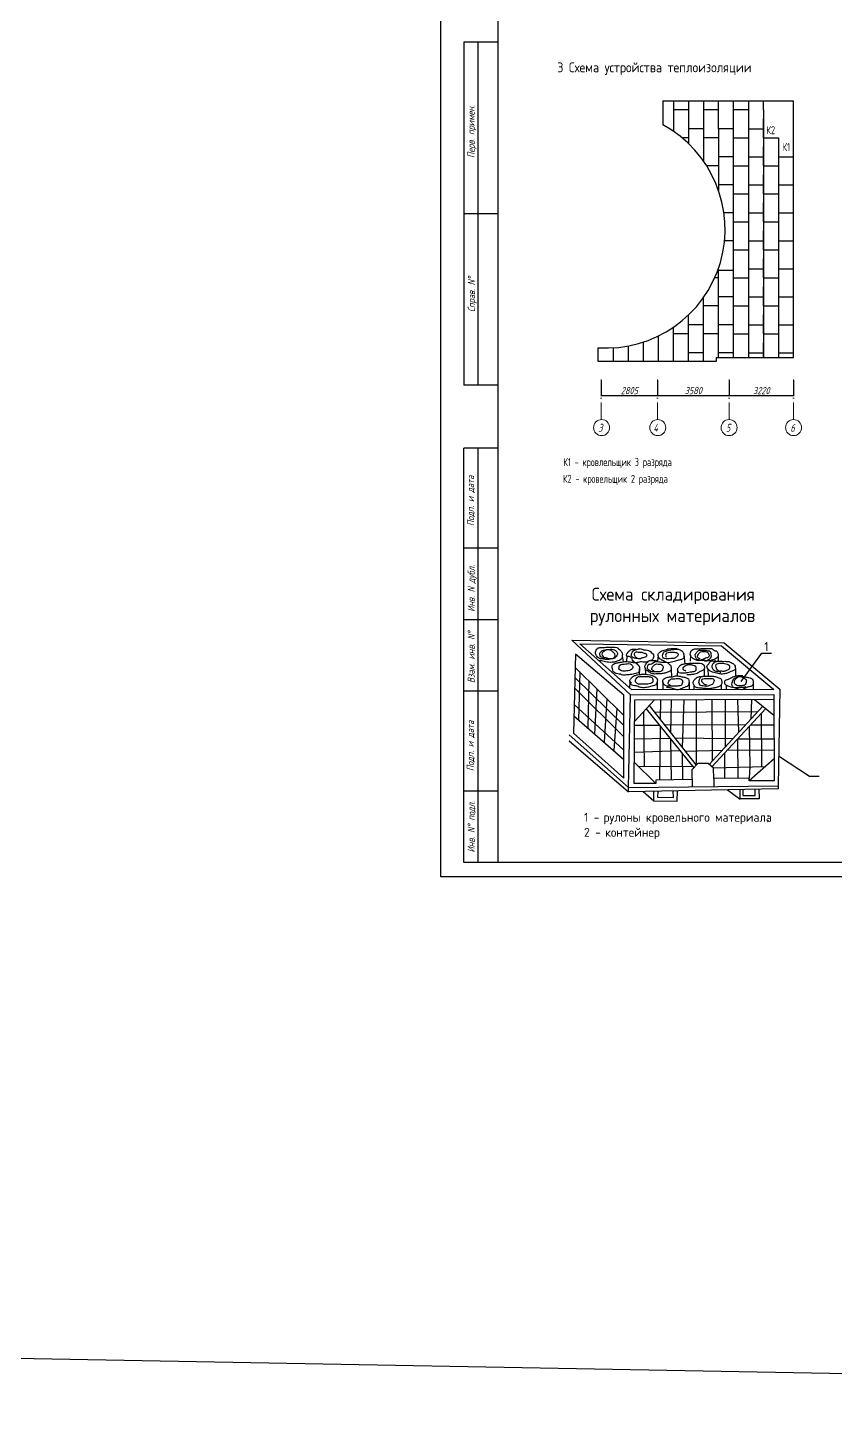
# Model space of a CAD drawing. Header units: millimetres. Extents: x 5763 to 12018931, y 39842 to 3600577.
# Drawn here: x 1016136 to 1072598, y 699059 to 796409 of the extents above; entities that cross this region are included whole.
import ezdxf

# ---------------------------------------------------------------- set-up
doc = ezdxf.new("R2010")
doc.units = ezdxf.units.MM
doc.linetypes.add('ACAD_ISO10W100', pattern=[18, 12, -3, 0, -3])
doc.linetypes.add('HIDDEN', pattern=[9.525, 6.35, -3.175])
for name, color, linetype, lineweight in [('0.4', 7, 'Continuous', 40), ('Выноски', 133, 'Continuous', 25), ('Основная', 7, 'Continuous', 30), ('текст', 7, 'Continuous', 30)]:
    doc.layers.add(name, color=color, linetype=linetype, lineweight=lineweight)
for name, color, linetype in [('KONTUR', 7, 'Continuous'), ('Архитектура', 7, 'Continuous'), ('Размеры', 7, 'Continuous')]:
    doc.layers.add(name, color=color, linetype=linetype)
doc.styles.add('MStandart', font='romans.shx', dxfattribs={"width": 0.85, "height": 3})
doc.styles.get("Standard").update_dxf_attribs({"font": 'romans.shx', "width": 0.7, "oblique": 15, "height": 500})
doc.styles.add('style1', font='romans.shx', dxfattribs={"width": 0.7})
doc.styles.add('VSSP_ROMANS07', font='romans.shx', dxfattribs={"width": 0.7, "oblique": 15, "height": 250})
doc.styles.add('стиль1', font='romans.shx', dxfattribs={"width": 0.75, "oblique": 15, "height": 3.5})
doc.dimstyles.new('Копия ISO-25', dxfattribs={"dimtxt": 250, "dimasz": 100, "dimexe": 50, "dimexo": 50, "dimgap": 100, "dimtad": 1, "dimdec": 0, "dimtxsty": 'Standard', "dimblk": 'ARCHTICK', "dimcen": 50, "dimadec": 0, "dimazin": 0, "dimtfac": 1, "dimtdec": 0, "dimtmove": 0, "dimatfit": 3, "dimldrblk": 'ARCHTICK', "dimfxl": 1, "dimarcsym": 0})

# ---------------------------------------------------------------- blocks, each defined once
blk = doc.blocks.new('_ArchTick')
at = {"color": 0, "linetype": 'ByBlock', "const_width": 0.15}
blk.add_lwpolyline([(-0.5, -0.5), (0.5, 0.5)], dxfattribs=at)
blk = doc.blocks.new('*D401')
at = {"layer": 'Defpoints', "color": 0, "transparency": 16777216}
for p in [(1090706, 767124), (1095604, 767124), (1095604, 767124)]:
    blk.add_point(p, dxfattribs=at)
at = {"layer": 'Архитектура', "color": 0, "lineweight": -2, "transparency": 16777216}
blk.add_line((1090706, 767124), (1095604, 767124), dxfattribs=at)
at = {"layer": 'Архитектура', "color": 0, "lineweight": -2, "transparency": 16777216, "xscale": 100, "yscale": 100, "zscale": 100, "rotation": 180}
blk.add_blockref('_ArchTick', (1090706, 767124), dxfattribs=at)
at = {"layer": 'Архитектура', "color": 0, "lineweight": -2, "transparency": 16777216, "xscale": 100, "yscale": 100, "zscale": 100}
blk.add_blockref('_ArchTick', (1095604, 767124), dxfattribs=at)
at = {"layer": 'Архитектура', "color": 0, "lineweight": 20, "transparency": 16777216, "insert": (1093155, 767474), "char_height": 500, "width": 61153.46, "attachment_point": 5}
blk.add_mtext('2915', dxfattribs=at)
blk = doc.blocks.new('*D406')
at = {"layer": 'Defpoints', "color": 0, "transparency": 16777216}
for p in [(1056242, 771796), (1060168, 771796), (1060168, 770676)]:
    blk.add_point(p, dxfattribs=at)
at = {"layer": 'Архитектура', "color": 0, "lineweight": -2, "transparency": 16777216}
for p, q in [((1056242, 771746), (1056242, 770626)), ((1060168, 771746), (1060168, 770626)), ((1056242, 770676), (1060168, 770676))]:
    blk.add_line(p, q, dxfattribs=at)
at = {"layer": 'Архитектура', "color": 0, "lineweight": -2, "transparency": 16777216, "xscale": 100, "yscale": 100, "zscale": 100, "rotation": 180}
blk.add_blockref('_ArchTick', (1056242, 770676), dxfattribs=at)
at = {"layer": 'Архитектура', "color": 0, "lineweight": -2, "transparency": 16777216, "xscale": 100, "yscale": 100, "zscale": 100}
blk.add_blockref('_ArchTick', (1060168, 770676), dxfattribs=at)
at = {"layer": 'Архитектура', "color": 0, "lineweight": 20, "transparency": 16777216, "insert": (1058205, 771026), "char_height": 500, "attachment_point": 5}
blk.add_mtext('2805', dxfattribs=at)
blk = doc.blocks.new('*D405')
at = {"layer": 'Defpoints', "color": 0, "transparency": 16777216}
for p in [(1065178, 771796), (1069688, 771796), (1069688, 770676)]:
    blk.add_point(p, dxfattribs=at)
at = {"layer": 'Архитектура', "color": 0, "lineweight": -2, "transparency": 16777216}
for p, q in [((1065178, 771746), (1065178, 770626)), ((1069688, 771746), (1069688, 770626)), ((1065178, 770676), (1069688, 770676))]:
    blk.add_line(p, q, dxfattribs=at)
at = {"layer": 'Архитектура', "color": 0, "lineweight": -2, "transparency": 16777216, "xscale": 100, "yscale": 100, "zscale": 100, "rotation": 180}
blk.add_blockref('_ArchTick', (1065178, 770676), dxfattribs=at)
at = {"layer": 'Архитектура', "color": 0, "lineweight": -2, "transparency": 16777216, "xscale": 100, "yscale": 100, "zscale": 100}
blk.add_blockref('_ArchTick', (1069688, 770676), dxfattribs=at)
at = {"layer": 'Архитектура', "color": 0, "lineweight": 20, "transparency": 16777216, "insert": (1067433, 771026), "char_height": 500, "width": 87154.5, "attachment_point": 5}
blk.add_mtext('3220', dxfattribs=at)
blk = doc.blocks.new('*D407')
at = {"layer": 'Defpoints', "color": 0, "transparency": 16777216}
for p in [(1060168, 771796), (1065178, 771796), (1065178, 770676)]:
    blk.add_point(p, dxfattribs=at)
at = {"layer": 'Архитектура', "color": 0, "lineweight": -2, "transparency": 16777216}
for p, q in [((1060168, 771746), (1060168, 770626)), ((1065178, 771746), (1065178, 770626)), ((1060168, 770676), (1065178, 770676))]:
    blk.add_line(p, q, dxfattribs=at)
at = {"layer": 'Архитектура', "color": 0, "lineweight": -2, "transparency": 16777216, "xscale": 100, "yscale": 100, "zscale": 100, "rotation": 180}
blk.add_blockref('_ArchTick', (1060168, 770676), dxfattribs=at)
at = {"layer": 'Архитектура', "color": 0, "lineweight": -2, "transparency": 16777216, "xscale": 100, "yscale": 100, "zscale": 100}
blk.add_blockref('_ArchTick', (1065178, 770676), dxfattribs=at)
at = {"layer": 'Архитектура', "color": 0, "lineweight": 20, "transparency": 16777216, "insert": (1062673, 771026), "char_height": 500, "attachment_point": 5}
blk.add_mtext('3580', dxfattribs=at)

msp = doc.modelspace()

# ---------------------------------------------------------------- linework, layer by layer
at = {"ltscale": 100}
for p, q in [((1060544.25867, 791298.10187), (1069687.6576, 791298.10187)), ((1064268.25653, 773070.10189), (1056028.04206, 773070.10189)), ((1064268.25653, 773322.10187), (1064268.25653, 773070.10189)), ((1069687.6576, 773322.10187), (1064268.25653, 773322.10187)), ((1064268.25653, 773322.10187), (1064268.25653, 773070.10189))]:
    msp.add_line(p, q, dxfattribs=at)
for p, q in [((1060544.25867, 791298.10187), (1060544.25867, 789613.14908)), ((1061287.6576, 791298.10187), (1061287.6576, 789159.47997)), ((1062337.6576, 790668.10187), (1061287.6576, 790668.10187)), ((1062337.6576, 791298.10187), (1062337.6576, 788306.72947)), ((1063387.6576, 791298.10187), (1063387.6576, 787085.0474)), ((1064437.6576, 790668.10187), (1063387.6576, 790668.10187)), ((1064437.6576, 789338.10187), (1064437.6576, 791298.10187)), ((1065487.6576, 773322.10187), (1065487.6576, 791298.10187)), ((1066537.6576, 790668.10187), (1065487.6576, 790668.10187)), ((1066537.6576, 791298.10187), (1066537.6576, 773322.10187)), ((1067587.6576, 790668.10187), (1067587.6576, 791298.10187)), ((1067587.6576, 790668.10187), (1067587.6576, 788708.10187)), ((1069687.6576, 773322.10187), (1069687.6576, 791298.10187)), ((1067587.6576, 788708.10187), (1067587.6576, 790038.10187)), ((1062337.6576, 788708.10187), (1061886.51372, 788708.10187)), ((1063387.6576, 789338.10187), (1062337.6576, 789338.10187)), ((1064437.6576, 788708.10187), (1063387.6576, 788708.10187)), ((1065487.6576, 789338.10187), (1064437.6576, 789338.10187)), ((1064437.6576, 789338.10187), (1064437.6576, 785036.94381)), ((1065487.6576, 788708.10187), (1066537.6576, 788708.10187)), ((1066537.6576, 789338.10187), (1067587.6576, 789338.10187)), ((1067587.6576, 788708.10187), (1068637.6576, 788708.10187)), ((1067587.6576, 788708.10187), (1067587.6576, 786748.10187)), ((1068637.6576, 788708.10187), (1068637.6576, 787378.10187)), ((1067587.6576, 786748.10187), (1067587.6576, 788078.10187)), ((1064437.6576, 786748.10187), (1063612.47989, 786748.10187)), ((1065487.6576, 787378.10187), (1064437.6576, 787378.10187)), ((1065487.6576, 786748.10187), (1066537.6576, 786748.10187)), ((1066537.6576, 787378.10187), (1067587.6576, 787378.10187)), ((1067587.6576, 786748.10187), (1068637.6576, 786748.10187)), ((1067587.6576, 786748.10187), (1067587.6576, 784788.10187)), ((1068637.6576, 787378.10187), (1069687.6576, 787378.10187)), ((1068637.6576, 787378.10187), (1068637.6576, 785418.10187)), ((1067587.6576, 784788.10187), (1067587.6576, 786118.10187)), ((1065487.6576, 785418.10187), (1064437.6576, 785418.10187)), ((1065487.6576, 784788.10187), (1066537.6576, 784788.10187)), ((1066537.6576, 785418.10187), (1067587.6576, 785418.10187)), ((1067587.6576, 784788.10187), (1068637.6576, 784788.10187)), ((1067587.6576, 784788.10187), (1067587.6576, 782828.10187)), ((1068637.6576, 785418.10187), (1069687.6576, 785418.10187)), ((1068637.6576, 785418.10187), (1068637.6576, 783458.10187)), ((1067587.6576, 782828.10187), (1067587.6576, 784158.10187)), ((1065487.6576, 783458.10187), (1064818.5029, 783458.10187)), ((1065487.6576, 782828.10187), (1066537.6576, 782828.10187)), ((1066537.6576, 783458.10187), (1067587.6576, 783458.10187)), ((1067587.6576, 782828.10187), (1068637.6576, 782828.10187)), ((1067587.6576, 782828.10187), (1067587.6576, 780868.10187)), ((1068637.6576, 783458.10187), (1069687.6576, 783458.10187)), ((1068637.6576, 783458.10187), (1068637.6576, 781498.10187)), ((1067587.6576, 780868.10187), (1067587.6576, 782198.10187)), ((1065487.6576, 781498.10187), (1064858.4533, 781498.10187)), ((1065487.6576, 780868.10187), (1066537.6576, 780868.10187)), ((1066537.6576, 781498.10187), (1067587.6576, 781498.10187)), ((1067587.6576, 780868.10187), (1068637.6576, 780868.10187)), ((1067587.6576, 780868.10187), (1067587.6576, 778908.10187)), ((1068637.6576, 781498.10187), (1069687.6576, 781498.10187)), ((1068637.6576, 781498.10187), (1068637.6576, 779538.10187)), ((1067587.6576, 778908.10187), (1067587.6576, 780238.10187)), ((1064437.6576, 778908.10187), (1064169.07837, 778908.10187)), ((1064437.6576, 773322.10187), (1064437.6576, 779583.62703)), ((1065487.6576, 779436.39603), (1064437.6576, 779436.39603)), ((1065487.6576, 778908.10187), (1066537.6576, 778908.10187)), ((1066537.6576, 779538.10187), (1067587.6576, 779538.10187)), ((1067587.6576, 778908.10187), (1068637.6576, 778908.10187)), ((1067587.6576, 778908.10187), (1067587.6576, 776948.10187)), ((1068637.6576, 779538.10187), (1069687.6576, 779538.10187)), ((1068637.6576, 779538.10187), (1068637.6576, 777578.10187)), ((1067587.6576, 776948.10187), (1067587.6576, 778278.10187)), ((1063387.6576, 773070.10189), (1063387.6576, 777535.15638)), ((1064437.6576, 776948.10187), (1063387.6576, 776948.10187)), ((1065487.6576, 777578.10187), (1064437.6576, 777578.10187)), ((1065487.6576, 776948.10187), (1066537.6576, 776948.10187)), ((1066537.6576, 777578.10187), (1067587.6576, 777578.10187)), ((1067587.6576, 776948.10187), (1068637.6576, 776948.10187)), ((1067587.6576, 776948.10187), (1067587.6576, 774988.10187)), ((1068637.6576, 777578.10187), (1069687.6576, 777578.10187)), ((1068637.6576, 777578.10187), (1068637.6576, 775618.10187)), ((1062337.6576, 773070.10189), (1062337.6576, 776313.47431)), ((1067587.6576, 774988.10187), (1067587.6576, 776318.10187)), ((1061287.6576, 773070.10189), (1061287.6576, 775460.72381)), ((1062337.6576, 774988.10187), (1061287.6576, 774988.10187)), ((1063387.6576, 775618.10187), (1062337.6576, 775618.10187)), ((1064437.6576, 774988.10187), (1063387.6576, 774988.10187)), ((1065487.6576, 775618.10187), (1064437.6576, 775618.10187)), ((1065487.6576, 774988.10187), (1066537.6576, 774988.10187)), ((1066537.6576, 775618.10187), (1067587.6576, 775618.10187)), ((1067587.6576, 774988.10187), (1068637.6576, 774988.10187)), ((1067587.6576, 774988.10187), (1067587.6576, 773322.10187)), ((1068637.6576, 775618.10187), (1069687.6576, 775618.10187)), ((1068637.6576, 775618.10187), (1068637.6576, 773658.10187)), ((1056028.04206, 773070.10189), (1056028.04206, 774027.69088)), ((1057087.6576, 773070.10189), (1057087.6576, 774022.65771)), ((1058137.6576, 773070.10189), (1058137.6576, 774152.44945)), ((1059187.6576, 773070.10189), (1059186.38783, 774422.61603)), ((1060237.6576, 773070.10189), (1060237.6576, 774849.30985)), ((1067587.6576, 773322.10187), (1067587.6576, 774358.10187)), ((1058137.6576, 773070.10189), (1057087.6576, 773070.10189)), ((1063387.6576, 773658.10187), (1062337.6576, 773658.10187)), ((1065487.6576, 773658.10187), (1064437.6576, 773658.10187)), ((1066537.6576, 773658.10187), (1067587.6576, 773658.10187)), ((1068637.6576, 773658.10187), (1069687.6576, 773658.10187)), ((1068637.6576, 773658.10187), (1068637.6576, 773322.10187)), ((1246140.57295, 699059.43604), (797416.99072, 707300.74709))]:
    msp.add_line(p, q)
at = {"linetype": 'HIDDEN', "ltscale": 100}
msp.add_line((1064408.25653, 773322.10187), (1064268.25653, 773322.10187), dxfattribs=at)
at = {"ltscale": 100}
msp.add_arc((1056596.25867, 782310.10189), 8301.87944, 266.0753601459, 61.6045100096, dxfattribs=at)
at = {"layer": '0.4', "color": 7, "lineweight": 25}
for p, q in [((1054179.39777, 753558.08571), (1058274.28305, 749747.92364)), ((1054179.39777, 753558.08571), (1064824.57623, 753386.04003)), ((1054430.89786, 752578.9495), (1054292.82253, 747063.71936)), ((1057827.59391, 749708.02007), (1054430.89786, 752578.9495)), ((1058386.92299, 750091.64031), (1054740.31433, 753304.39963)), ((1054740.31433, 753304.39963), (1064650.34553, 753165.9147)), ((1062009.73236, 752564.69524), (1062089.12636, 751915.16801)), ((1062469.94117, 752514.83606), (1062447.97169, 752093.20181)), ((1064409.14522, 752608.08704), (1064422.15598, 752091.76779)), ((1064650.34553, 753165.9147), (1068306.56827, 750103.72379)), ((1064824.57623, 753386.04003), (1068722.80984, 750138.71635)), ((1054407.89269, 751660.03929), (1057827.59391, 748300.15465)), ((1057705.91608, 752458.72881), (1057765.98746, 752047.61608)), ((1058017.06338, 752468.6077), (1058008.91612, 752062.27716)), ((1058905.65813, 751579.79107), (1058879.90098, 751159.29971)), ((1059305.21629, 751624.95261), (1059322.57895, 751179.7192)), ((1060219.9245, 752461.93179), (1060182.47496, 752127.495)), ((1063434.88467, 751562.37163), (1063436.85678, 751038.38348)), ((1063693.8922, 751550.36443), (1063705.96213, 751038.24255)), ((1065625.19606, 751589.41037), (1065629.85392, 751057.69287)), ((1054389.90081, 750941.37819), (1057827.59391, 747600.82517)), ((1054730.71539, 751342.86333), (1054652.62573, 747976.61222)), ((1055360.91056, 750723.69138), (1055297.53064, 747415.6555)), ((1058248.47308, 750641.67263), (1058222.32372, 750236.65664)), ((1060144.85514, 750650.91819), (1060145.53381, 750093.78254)), ((1060542.67897, 750639.61589), (1060543.34328, 750094.26712)), ((1061125.01871, 751507.9404), (1061147.91075, 751001.34684)), ((1061582.77278, 751497.62586), (1061551.10593, 751065.29544)), ((1062379.47422, 750650.8443), (1062380.14948, 750096.5046)), ((1066873.58052, 750599.081), (1066874.18605, 750101.97895)), ((1054372.02153, 750227.21497), (1057827.59391, 746812.37504)), ((1055925.39587, 750169.07991), (1055776.36325, 746999.15323)), ((1057827.59391, 743916.73001), (1057827.59391, 749708.02007)), ((1058150.39434, 743251.26731), (1058274.28305, 749747.92364)), ((1058274.28305, 749747.92364), (1068310.38536, 749753.8784)), ((1068306.56827, 750103.72379), (1058386.92299, 750091.64031)), ((1062721.87729, 750402.56159), (1062722.2496, 750096.92133)), ((1064631.94885, 750452.34347), (1064632.37896, 750099.24813)), ((1064980.52534, 750413.27742), (1064980.90735, 750099.67268)), ((1068310.38536, 749753.8784), (1068342.81282, 743732.96216)), ((1068722.80984, 750138.71635), (1068610.6515, 743371.83619)), ((1054342.78981, 749059.59403), (1057827.59391, 745861.48714)), ((1056630.19343, 749476.6105), (1056437.85022, 746423.77297)), ((1057317.25786, 748801.56403), (1057113.34839, 745836.20537)), ((1058537.71602, 743530.80816), (1058589.4965, 749378.78216)), ((1058576.28488, 747886.69037), (1059964.71868, 749386.18883)), ((1058589.4965, 749378.78216), (1068312.12353, 749431.14629)), ((1059386.39941, 748761.6082), (1062706.98188, 744635.39362)), ((1059592.32429, 748984.00558), (1062881.37919, 744812.53521)), ((1060391.33951, 749388.48652), (1060359.69297, 748010.76075)), ((1061118.60717, 749392.40344), (1061093.4305, 747080.16991)), ((1062008.8369, 749397.19804), (1061902.03522, 746054.62587)), ((1062888.80341, 749401.93737), (1062888.80341, 744937.32204)), ((1067530.01143, 748955.06207), (1063794.10784, 744872.30598)), ((1067738.99318, 748783.87534), (1063973.83387, 744712.61072)), ((1063974.6637, 749407.7856), (1064007.03024, 745104.99673)), ((1064913.35917, 749412.84122), (1064897.61439, 746078.26539)), ((1065774.43859, 749417.47883), (1065826.45205, 747093.33912)), ((1066736.1338, 749422.65833), (1066697.37603, 748045.1223)), ((1066957.72124, 749423.85175), (1068318.16477, 748309.44878)), ((1054322.85821, 748263.45343), (1057827.59391, 745214.93421)), ((1059201.24439, 748561.64212), (1059243.64327, 744719.3541)), ((1059955.18349, 748523.79545), (1067182.38977, 748575.16618)), ((1060651.12731, 747641.13794), (1066339.29778, 747653.79899)), ((1067434.94916, 748455.11271), (1067437.84057, 744882.75237)), ((1054005.86007, 746936.71525), (1058150.39434, 743251.26731)), ((1054292.82253, 747063.71936), (1057827.59391, 743916.73001)), ((1058565.34395, 746651.04618), (1061046.69065, 746698.50091)), ((1058573.86563, 747613.4657), (1060301.86998, 747624.02826)), ((1060352.7243, 747560.83578), (1060313.2643, 743777.17283)), ((1061374.02862, 746724.29055), (1065445.69016, 746677.22616)), ((1066575.20139, 747525.46794), (1066635.96281, 744692.284)), ((1066676.98845, 747635.53023), (1068321.74665, 747644.38857)), ((1053995.16057, 746528.47358), (1058153.7057, 742963.98208)), ((1058557.27674, 745739.95337), (1061726.95876, 745853.18771)), ((1061091.98883, 746642.21258), (1061126.98882, 743787.14821)), ((1062109.02985, 745792.09696), (1064707.80236, 745870.83064)), ((1065038.98418, 745864.35714), (1068331.23805, 745882.08857)), ((1065038.98418, 745864.35714), (1065038.98418, 745864.35714)), ((1065770.42509, 746655.26378), (1068326.99973, 746669.03298)), ((1065770.42509, 746655.26378), (1065802.27902, 743896.73544)), ((1058550.98437, 745029.30698), (1060050.33747, 743530.80816)), ((1058865.29137, 744715.17907), (1062609.52446, 744756.49594)), ((1061891.55548, 745648.65691), (1061914.25724, 743796.79927)), ((1063004.23282, 744937.32204), (1062576.96805, 744503.33391)), ((1063720.93674, 744937.32204), (1063004.23282, 744937.32204)), ((1064093.06769, 744606.6657), (1063720.93674, 744937.32204)), ((1064848.64046, 745658.53859), (1064869.10921, 743885.95972)), ((1068334.62036, 745254.08391), (1066591.27399, 743723.52872)), ((1067437.84057, 744882.75237), (1067441.55489, 744709.561)), ((1062585.01706, 743805.02205), (1060050.33747, 743773.94963)), ((1060050.33747, 743773.94963), (1060050.33747, 743530.80816)), ((1062576.96805, 744503.33391), (1062590.8099, 743302.44922)), ((1064058.91089, 744637.01567), (1067721.22489, 744715.5589)), ((1064114.09738, 743877.24127), (1064093.06769, 744606.6657)), ((1066590.29212, 743905.83497), (1064114.09738, 743877.24127)), ((1064114.09738, 743877.24127), (1064120.51942, 743320.08123)), ((1066635.96281, 744692.284), (1066590.29212, 743905.83497)), ((1066591.27399, 743723.52872), (1066590.29212, 743905.83497)), ((1058150.39434, 743251.26731), (1068610.6515, 743371.83619)), ((1058153.7057, 742963.98208), (1058150.39434, 743251.26731)), ((1068613.01745, 743166.5726), (1058153.7057, 742963.98208)), ((1060050.33747, 743530.80816), (1058537.71602, 743530.80816)), ((1059162.65415, 742983.5248), (1059921.23409, 742318.53982)), ((1059921.23409, 742318.53982), (1059921.23409, 742998.21804)), ((1060192.89981, 743003.48003), (1060184.13195, 742573.34995)), ((1061283.25871, 742554.08062), (1061274.14846, 743024.42316)), ((1061558.8386, 742291.0275), (1061571.25658, 743030.17797)), ((1065064.38515, 743097.83775), (1065948.63895, 742445.02156)), ((1065948.63895, 742965.01246), (1065945.73555, 743114.90897)), ((1065948.63895, 742445.02156), (1065948.63895, 742965.01246)), ((1066130.40337, 743118.48587), (1066130.75356, 742690.78581)), ((1068342.81282, 743732.96216), (1066591.27399, 743723.52872)), ((1066995.0042, 742690.78581), (1066995.0042, 743135.23266)), ((1067254.8633, 743140.26598), (1067293.04073, 742467.35525)), ((1068610.6515, 743371.83619), (1068613.01745, 743166.5726)), ((1059921.23409, 742318.53982), (1061558.8386, 742291.0275)), ((1060184.13195, 742573.34995), (1061283.25871, 742554.08062)), ((1067293.04073, 742467.35525), (1065948.63895, 742467.35525)), ((1066130.75356, 742690.78581), (1066995.0042, 742690.78581))]:
    msp.add_line(p, q, dxfattribs=at)
for points in [[(1056422.17215, 752400.40043), (1056335.34219, 752498.76768), (1056317.96906, 752683.95397), (1056341.13918, 752736.03469), (1056445.32443, 752799.69038), (1056537.95138, 752869.12688), (1056647.93362, 752903.83843), (1056833.18752, 752880.70186), (1056931.59362, 752834.40194), (1057012.64443, 752782.32122), (1057099.47439, 752707.09055), (1057134.2028, 752660.80401), (1057174.72821, 752585.57334), (1057157.35508, 752388.82545), (1057082.10126, 752278.88322), (1056937.3906, 752249.93908), (1056728.98443, 752267.30824), (1056659.52759, 752296.23899), (1056572.67979, 752319.38895), (1056341.13918, 752348.31971), (1056202.18983, 752406.18123), (1056144.30914, 752562.42338), (1056144.30914, 752655.00983), (1056196.41068, 752736.03469), (1056283.24064, 752811.25198), (1056404.81686, 752869.12688), (1056584.25593, 752909.63261), (1056717.40829, 752909.63261), (1056977.91601, 752932.78257), (1057168.94906, 752880.70186), (1057192.10134, 752863.3327), (1057278.9313, 752805.47118), (1057365.76126, 752666.58481), (1057371.55825, 752585.57334), (1057244.20288, 752383.04465), (1057186.30435, 752307.81397), (1056891.06821, 752244.15828), (1056613.2052, 752209.43334), (1056341.13918, 752249.93908), (1056173.2584, 752267.30824), (1056057.47918, 752319.38895), (1055924.32682, 752435.12537), (1055843.29385, 752626.07907), (1055872.22528, 752869.12688), (1055982.22536, 752990.64409), (1056190.61369, 753060.08058), (1056364.29145, 753060.08058), (1056561.10366, 753065.87476), (1056867.91593, 753077.44974), (1057325.23585, 753042.72481), (1057371.55825, 753019.57485), (1057452.59122, 752967.49413), (1057579.94659, 752845.97692), (1057620.47199, 752776.54042), (1057678.37052, 752701.30975), (1057713.09894, 752655.00983), (1057707.30195, 752481.4119), (1057701.5228, 752336.74473), (1057660.9974, 752249.93908), (1057545.21817, 752174.72178), (1057417.8628, 752111.06609), (1056856.33979, 752012.68545), (1056445.32443, 752064.76617), (1056248.51223, 752122.64107), (1056098.16056, 752108.10095)], [(1058787.43243, 752278.22752), (1058601.8753, 752446.05803), (1058566.52259, 752507.89385), (1058637.22801, 752728.7284), (1058902.31981, 752719.89662), (1059123.22964, 752711.05146), (1059238.09919, 752658.06081), (1059335.31022, 752640.39725), (1059414.82706, 752543.22095), (1059405.9978, 752446.05803), (1059370.64509, 752401.89915), (1059114.38255, 752322.39979), (1058990.68374, 752269.39575), (1058690.23923, 752287.0593), (1058442.82379, 752357.72689), (1058345.61276, 752446.05803), (1058345.61276, 752543.22095), (1058433.97669, 752755.22373), (1058513.51137, 752852.38665), (1058681.40997, 752905.39069), (1058787.43243, 752931.88601), (1059017.18936, 752967.2265), (1059149.73526, 752914.22246), (1059255.77554, 752887.72713), (1059344.13948, 752878.88198), (1059538.5437, 752834.72309), (1059626.90763, 752799.39599), (1059662.26034, 752790.55083), (1059679.91886, 752764.0555), (1059891.99943, 752543.22095), (1059909.67579, 752472.56674), (1059847.81747, 752260.56397), (1059768.30063, 752163.40105), (1059609.23128, 752119.22879), (1059459.00902, 752048.5612), (1059220.42283, 752030.89764), (1058902.31981, 752030.89764), (1058589.84915, 751998.59686), (1058389.79472, 752251.73219), (1058239.57247, 752401.89915), (1058027.50973, 752446.05803), (1058036.33899, 752605.05677), (1058177.71415, 752799.39599), (1058407.47108, 752931.88601), (1058672.56288, 752931.88601)], [(1060806.62144, 752383.49962), (1060776.58412, 752402.26045), (1060769.07479, 752526.11942), (1060769.07479, 752623.69717), (1060825.40368, 752676.24624), (1061009.37332, 752713.78129), (1061144.54124, 752732.54212), (1061313.49223, 752728.79531), (1061426.13216, 752706.27428), (1061493.71613, 752691.26026), (1061565.04583, 752661.23222), (1061602.59248, 752616.20354), (1061610.10181, 752552.38727), (1061598.84673, 752481.07736), (1061531.26277, 752406.02065), (1061332.27447, 752289.66869), (1061264.69051, 752278.41486), (1061103.23102, 752270.90785), (1060885.47831, 752263.40084), (1060663.96202, 752282.16168), (1060551.32209, 752368.4856), (1060536.30343, 752556.14746), (1060596.37806, 752698.76727), (1060832.91301, 752807.61222), (1060998.11825, 752867.65491), (1061197.10655, 752901.44315), (1061437.38724, 752931.45781), (1061606.35606, 752935.218), (1061692.70443, 752920.20398), (1061827.87235, 752845.14727), (1061887.94698, 752811.35903), (1061955.53094, 752721.2883), (1061985.56826, 752646.2182), (1062023.1149, 752417.27447), (1061981.80468, 752289.66869), (1061685.1951, 752177.07692), (1061565.04583, 752139.54187), (1061245.90827, 752041.96413), (1060831.36389, 752002.80953), (1060592.61448, 752113.27403), (1060371.09819, 752240.87981), (1060235.93027, 752406.02065), (1060224.67519, 752574.9083), (1060367.33461, 752747.55614), (1060487.48387, 752822.62624), (1060645.17978, 752871.41511), (1060990.60892, 752965.24604), (1061219.63454, 752980.26006), (1061411.11351, 752980.26006), (1061542.51785, 752972.75305)], [(1063167.49384, 752251.87939), (1062960.6038, 752405.49877), (1062960.6038, 752440.95969), (1063037.4451, 752588.66446), (1063191.12771, 752760.02768), (1063344.81032, 752777.74476), (1063522.14465, 752765.92891), (1063669.90541, 752730.48137), (1063740.84271, 752600.49368), (1063776.30244, 752511.85477), (1063770.39843, 752405.49877), (1063539.87451, 752305.05739), (1063392.09591, 752228.23432), (1063102.46055, 752169.15509), (1062972.42965, 752204.60262), (1062854.20677, 752352.32077), (1062818.74704, 752547.31569), (1062948.77794, 752754.11306), (1063102.46055, 752860.46906), (1063332.98447, 752860.46906), (1063533.95266, 752854.56783), (1063699.46113, 752825.02152), (1063847.23973, 752771.84352), (1063894.52532, 752695.02045), (1063906.35117, 752606.39492), (1063906.35117, 752381.86708), (1063640.34969, 752139.60878), (1063350.71433, 752145.52339), (1062942.87393, 752145.52339), (1062735.98389, 752240.06354), (1062535.0157, 752375.95246), (1062470.00025, 752671.38876), (1062647.33457, 752913.64706), (1062919.22222, 752955.00921), (1063220.68343, 752972.73967), (1063386.1919, 752978.6409), (1063740.84271, 752978.6409), (1063941.8109, 752978.6409), (1064136.87509, 752848.65321), (1064278.73184, 752807.29106), (1064396.95472, 752647.75707), (1064408.76274, 752429.13046), (1064136.87509, 752216.41847), (1063959.54077, 752157.33924), (1063693.55712, 752110.06248), (1063451.20735, 752080.51617)], [(1057601.04762, 751176.1289), (1057190.42467, 751272.97067), (1057075.07353, 751383.66226), (1057024.32759, 751549.69966), (1056996.64474, 751706.50383), (1057010.48616, 751771.06946), (1057070.47161, 751872.52784), (1057213.48776, 751950.94331), (1057467.25314, 751997.05588), (1057568.74502, 752020.11217), (1057670.25474, 752033.94862), (1057891.69968, 752061.62152), (1058043.95534, 752061.62152), (1058260.79836, 752047.78507), (1058399.2126, 752015.50894), (1058528.40517, 752006.27572), (1058639.11872, 751983.21943), (1058699.10417, 751946.3267), (1058819.05722, 751840.25171), (1058892.8841, 751724.95689), (1058911.32744, 751655.77464), (1058902.10577, 751549.69966), (1058879.04267, 751342.15292), (1058722.16726, 751249.91438), (1058574.53135, 751217.63825), (1058380.75142, 751166.89568), (1058002.43107, 751130.00295), (1057656.41332, 751139.22278), (1057587.2062, 751171.51229)], [(1057491.36861, 751622.34771), (1057524.2955, 751800.08051), (1057695.51177, 751885.66845), (1057840.38296, 751885.66845), (1058261.8329, 751911.98982), (1058413.2859, 751780.34283), (1058439.63098, 751648.68246), (1058380.35901, 751543.35683), (1058235.48782, 751438.03121), (1058024.76285, 751411.69646), (1057866.72804, 751398.54247), (1057616.47653, 751438.03121), (1057478.18715, 751543.35683), (1057491.36861, 751628.93139)], [(1059950.36172, 751406.14315), (1059776.98719, 751517.06223), (1059790.86429, 751641.83114), (1059860.19626, 751745.81861), (1059964.22098, 751835.94288), (1060137.59552, 751898.32733), (1060310.97005, 751884.46412), (1060477.40603, 751849.80609), (1060532.87875, 751801.27146), (1060560.61511, 751704.22898), (1060546.73801, 751572.51508), (1060512.08094, 751468.5276), (1060408.05622, 751378.41672), (1060248.55878, 751357.6219), (1060061.30715, 751357.6219), (1059790.86429, 751350.6903), (1059645.22611, 751420.00636), (1059471.85158, 751586.37829), (1059506.52649, 751759.68183), (1059568.93775, 751877.53251), (1059652.16466, 751877.53251), (1060054.38644, 752078.56247), (1060262.41804, 752043.90444), (1060449.65184, 752036.97284), (1060560.61511, 752030.04123), (1060851.87362, 751995.3832), (1061039.10741, 751849.80609), (1061101.53651, 751759.68183), (1061122.33432, 751662.63934), (1061108.45722, 751461.596), (1060935.10053, 751343.75869), (1060699.31473, 751260.56604), (1060421.91548, 751218.9764), (1060151.47261, 751205.11319), (1059839.39845, 751212.04479), (1059589.7534, 751336.8137), (1059381.70396, 751496.25403), (1059291.55634, 751752.75022), (1059381.70396, 751919.12215), (1059485.87128, 752060.12188), (1059709.09056, 752140.83851), (1060186.14752, 752127.08372)], [(1062159.97733, 751398.87701), (1061958.25999, 751573.63912), (1062018.78054, 751694.62107), (1062099.47461, 751761.83624), (1062328.08998, 751862.66569), (1062469.28677, 751862.66569), (1062570.15436, 751835.76892), (1062744.97368, 751782.00213), (1062825.66776, 751761.83624), (1062859.29029, 751573.63912), (1062845.84127, 751439.20878), (1062758.4227, 751365.27611), (1062630.65708, 751345.11022), (1062274.29393, 751277.89505), (1062005.33153, 751257.72916), (1061608.62135, 751351.82772), (1061581.72332, 751486.25806), (1061655.69289, 751674.45519), (1061843.96122, 751855.93481), (1062099.47461, 751916.43247), (1062388.61054, 751950.04675), (1062664.27961, 751963.48175), (1062886.17047, 751956.76425), (1063054.28312, 751956.76425), (1063269.44948, 751929.88086), (1063403.92177, 751842.4998), (1063450.99331, 751627.40591), (1063403.92177, 751506.42395), (1063222.37794, 751398.87701), (1063087.90565, 751331.66184), (1062765.1472, 751177.06561), (1062610.5014, 751163.6306), (1062354.98801, 751136.73383), (1062213.77338, 751136.73383)], [(1064605.34306, 751288.31922), (1064386.09206, 751461.83686), (1064322.14682, 751530.32327), (1064276.46656, 751685.56181), (1064276.46656, 751859.07945), (1064472.88635, 751945.83158), (1064655.58957, 751964.0973), (1064870.27433, 751936.70541), (1065039.27883, 751886.47134), (1065176.31962, 751808.84538), (1065217.41581, 751694.70136), (1065185.45211, 751557.71516), (1065112.35655, 751484.66567), (1065002.73105, 751448.13423), (1064915.9546, 751407.03971), (1064810.89534, 751384.2109), (1064737.81762, 751384.2109), (1064427.20608, 751384.2109), (1064148.57608, 751420.74234), (1064034.38434, 751553.15208), (1064006.96905, 751786.01658), (1064107.46206, 751964.0973), (1064230.78629, 752055.41251), (1064477.45259, 752091.94395), (1064742.38386, 752082.81778), (1065066.69412, 752078.24132), (1065249.39734, 752032.58371), (1065386.4203, 751954.95775), (1065482.34708, 751904.73706), (1065560.00888, 751827.1111), (1065614.82163, 751644.46729), (1065623.95411, 751548.58899), (1065491.47956, 751434.43159), (1065308.77634, 751365.94518), (1065107.79031, 751270.05351), (1064883.97306, 751215.26973), (1064568.79528, 751201.5671), (1064308.44809, 751265.49042), (1063920.1926, 751361.3821), (1063705.50783, 751534.88636), (1063632.41228, 751703.82753), (1063760.32059, 751918.43969), (1063888.21106, 752078.24132), (1064048.08307, 752119.33584), (1064189.67227, 752119.33584), (1064276.46656, 752137.60156)], [(1058360.7206, 750557.50312), (1058231.63506, 750759.49655), (1058287.76774, 750832.43899), (1058422.4719, 751000.76462), (1058574.01408, 751084.93412), (1058781.68895, 751141.04267), (1058955.70561, 751169.09025), (1059039.89571, 751174.69709), (1059197.05651, 751180.31731), (1059292.46602, 751180.31731), (1059966.02251, 751017.59852), (1060162.47797, 750798.77119), (1060128.80193, 750596.77777), (1060050.21261, 750428.45214), (1059848.15637, 750372.3436), (1059533.83476, 750265.74674), (1059331.76068, 750243.29261), (1058978.14441, 750260.12651), (1058669.44142, 750361.12992), (1058467.36734, 750389.1775), (1058282.14912, 750523.83532), (1058248.47308, 750641.67263)], [(1058753.63153, 750540.66922), (1058635.76538, 750658.50653), (1058641.36617, 750787.55751), (1058680.66083, 750860.49996), (1058770.46955, 750983.93072), (1058950.08699, 751017.59852), (1059140.92383, 751011.99168), (1059281.24662, 751028.82558), (1059449.64466, 751023.20536), (1059595.56822, 751006.37146), (1059747.12824, 750972.71704), (1059797.6423, 750933.42902), (1059848.15637, 750821.21193), (1059825.69973, 750613.61167), (1059690.99556, 750540.66922), (1059494.5401, 750495.78774), (1059275.628, 750478.95384), (1059140.92383, 750484.56068), (1058854.65965, 750490.1809), (1058764.85093, 750535.06238)], [(1061113.14833, 750379.85061), (1060930.26673, 750526.11017), (1060942.46716, 750635.79816), (1061009.51602, 750757.67667), (1061100.96573, 750830.80645), (1061198.49783, 750867.36465), (1061289.94754, 750867.36465), (1061472.82913, 750873.46661), (1061649.61051, 750873.46661), (1061771.54346, 750867.36465), (1061856.89296, 750818.61593), (1061893.45858, 750782.05773), (1061893.45858, 750532.19875), (1061844.69253, 750422.51076), (1061588.66187, 750355.48293), (1061356.99639, 750343.29241), (1060997.33342, 750349.38098), (1060857.11766, 750355.48293), (1060692.51888, 750416.42219), (1060570.60376, 750550.49123), (1060552.30312, 750751.5881), (1060674.23607, 750885.64376), (1060826.63442, 750952.68497), (1061064.38228, 751001.43369), (1061149.73178, 751001.43369), (1061430.1633, 751062.37295), (1061728.8598, 751037.9919), (1062003.1911, 750983.15459), (1062186.0727, 750940.49444), (1062295.80522, 750879.55518), (1062356.7717, 750782.05773), (1062356.7717, 750483.45002), (1062301.90543, 750361.57151), (1062161.68967, 750288.44172), (1061978.80808, 750233.60442), (1061607.01633, 750095.56282), (1061283.84732, 750160.47464), (1060991.23321, 750239.693), (1060844.91723, 750264.07405), (1060808.35162, 750300.63225)], [(1063645.27267, 750425.7357), (1063482.29704, 750458.3196), (1063436.65245, 750484.4001), (1063273.65899, 750686.43368), (1063286.69775, 750829.80284), (1063449.69121, 750881.93709), (1063632.23391, 750888.45387), (1063775.67814, 750875.42031), (1063912.57624, 750875.42031), (1064062.53095, 750849.35318), (1064140.76353, 750745.0847), (1064121.2143, 750686.43368), (1064049.49218, 750510.46723), (1063925.61501, 750438.76926), (1063710.48433, 750341.01756), (1063371.45863, 750360.5679), (1063188.91594, 750399.66858), (1063084.58799, 750530.01757), (1063110.66552, 750803.73572), (1063208.46517, 750992.73573), (1063430.12415, 751038.35319), (1063710.48433, 751038.35319), (1063912.57624, 751044.86998), (1064160.33059, 751025.31963), (1064401.55664, 750960.15183), (1064616.70516, 750842.8364), (1064655.82145, 750745.0847), (1064649.29315, 750484.4001), (1064525.43381, 750347.53434), (1064336.36282, 750269.33297), (1064108.17554, 750210.66857), (1063795.22737, 750171.56789), (1063488.80751, 750178.08467), (1063228.03223, 750204.15179), (1063012.88371, 750223.70213), (1062791.20689, 750321.46721), (1062686.89678, 750477.88332), (1062686.89678, 750686.43368), (1062810.77396, 750855.86996), (1062954.20036, 750966.66861), (1063175.85934, 751018.80285)], [(1066361.97311, 750300.83297), (1066149.91037, 750249.27414), (1065874.81208, 750243.53348), (1065485.09396, 750255.00141), (1065387.66889, 750386.76883), (1065393.39453, 750570.0951), (1065490.83743, 750833.62995), (1065742.99749, 750988.31984), (1066029.5649, 751005.50166), (1066138.45909, 750942.48828), (1066298.91972, 750868.00697), (1066379.16787, 750770.61656), (1066384.89351, 750678.95343), (1066258.80456, 750426.87313), (1066012.37015, 750375.31429), (1065720.07709, 750398.22338), (1065582.51903, 750512.80898), (1065559.59863, 750719.05772), (1065691.41322, 750902.38399), (1065823.24564, 750994.04712), (1066000.90103, 751016.96959), (1066275.99932, 751005.50166), (1066430.75214, 750965.39737), (1066568.29237, 750948.21555), (1066740.23995, 750885.20217), (1066837.66503, 750770.61656), (1066872.05454, 750575.82237), (1066757.41688, 750346.66454), (1066533.90286, 750295.1057), (1066321.85796, 750209.16984), (1066064.02337, 750100.99206), (1065634.1033, 750203.42919), (1065192.8009, 750318.01479), (1064889.05657, 750529.9908), (1064906.25133, 750736.23954), (1065089.65019, 750822.1754), (1065450.70444, 750994.04712), (1065783.11265, 751085.71025), (1065960.78587, 751091.43752), (1066132.71562, 751085.71025)]]:
    msp.add_spline(points, degree=3, dxfattribs=at)
at = {"layer": 'KONTUR'}
for p, q in [((1045027.99966, 736997.86706), (1045027.99966, 855797.86706)), ((1213227.99966, 736997.86706), (1045027.99966, 736997.86706))]:
    msp.add_line(p, q, dxfattribs=at)
at = {"layer": 'Архитектура', "color": 7, "linetype": 'ACAD_ISO10W100', "lineweight": 20, "ltscale": 100}
for p, q in [((1056241.64598, 768996.10204), (1056241.64598, 771796.10189)), ((1060167.65867, 768996.10204), (1060167.65867, 771796.10189)), ((1065178.25867, 768996.10204), (1065178.25867, 771796.10189)), ((1069687.6576, 768996.10204), (1069687.6576, 771796.10189))]:
    msp.add_line(p, q, dxfattribs=at)
at = {"layer": 'Архитектура', "color": 7, "lineweight": 20}
for centre in [(1056264.74551, 768436.10204), (1060193.61005, 768436.10204), (1065178.25867, 768436.10204), (1065178.25867, 768436.10204), (1069687.6576, 768436.10204), (1069687.6576, 768436.10204)]:
    msp.add_circle(centre, 560, dxfattribs=at)
at = {"layer": 'Выноски', "color": 7, "lineweight": 25}
for p, q in [((1066020.78916, 750667.16435), (1067469.46537, 752665.59458)), ((1067469.46537, 752665.59458), (1068145.51902, 752665.59458)), ((1068645.27454, 745460.75789), (1070800.6287, 744042.20814)), ((1070800.6287, 744042.20814), (1071476.68235, 744042.20814))]:
    msp.add_line(p, q, dxfattribs=at)
at = {"layer": 'Основная'}
for p, q in [((1049027.99966, 745997.86706), (1049027.99966, 854797.86706)), ((1046627.99966, 795397.86706), (1046627.99966, 771397.86706)), ((1049027.99966, 795397.86706), (1046627.99966, 795397.86706)), ((1047627.99966, 771397.86706), (1047627.99966, 795397.86706)), ((1049027.99966, 783397.86706), (1046627.99966, 783397.86706)), ((1049027.99966, 771397.86706), (1046627.99966, 771397.86706)), ((1046627.99966, 737997.86706), (1046627.99966, 766997.86706)), ((1049027.99966, 766997.86706), (1046627.99966, 766997.86706)), ((1047627.99966, 737997.86706), (1047627.99966, 766997.86706)), ((1049027.99966, 759997.86706), (1046627.99966, 759997.86706)), ((1049027.99966, 754997.86706), (1046627.99966, 754997.86706)), ((1049027.99966, 749997.86706), (1046627.99966, 749997.86706)), ((1049027.99966, 737997.86706), (1049027.99966, 745997.86706)), ((1049027.99966, 742997.86706), (1046627.99966, 742997.86706)), ((1212227.99966, 737997.86706), (1046627.99966, 737997.86706))]:
    msp.add_line(p, q, dxfattribs=at)
at = {"layer": 'Размеры', "ltscale": 100}
msp.add_line((1060544.25867, 791298.10187), (1060544.25867, 789613.14908), dxfattribs=at)
msp.add_line((1060544.25867, 791298.10187), (1060544.25867, 789613.14908), dxfattribs=at)

# ---------------------------------------------------------------- texts
at = {"color": 7, "lineweight": 18, "ltscale": 0.5}
for s, height, style, width, p in [('3 Схема устройства теплоизоляции', 686, 'MStandart', 0.85, (1053164.7567, 793299.69993)), ('К2', 560, 'style1', 0.7, (1067790.77795, 788966.81597)), ('К1', 560, 'style1', 0.7, (1068913.90096, 787788.91129)), ('К1 - кровлельщик 3 разряда', 560, 'style1', 0.7, (1053587.87279, 765746.29971)), ('К2 - кровельщик 2 разряда', 560, 'style1', 0.7, (1053559.76192, 764574.38051))]:
    msp.add_text(s, height=height, dxfattribs=dict(at, style=style, width=width)).set_placement(p)
at = {"layer": '0.4', "color": 7, "linetype": 'ByBlock', "lineweight": 25, "width": 0.9}
for s, p in [('Схема складирования', (1055565.61851, 756333.38113)), ('рулонных материалов', (1055444.11851, 754833.38113))]:
    msp.add_text(s, height=900, dxfattribs=at).set_placement(p)
at = {"layer": 'Архитектура', "color": 7, "lineweight": 20, "style": 'VSSP_ROMANS07', "oblique": 15, "width": 0.7}
for s, p in [('3', (1056024.00127, 768142.16194)), ('4', (1059884.82424, 768142.16194)), ('5', (1064953.64163, 768142.16194)), ('6', (1069463.04055, 768142.16194))]:
    msp.add_text(s, height=560, dxfattribs=at).set_placement(p)
at = {"layer": 'Выноски', "color": 7, "linetype": 'ByBlock', "lineweight": 25, "width": 0.9}
for s, p in [('1', (1067639.0441, 752802.17937)), ('1 - ', (1055035.51331, 740856.42474)), ('рулоны кровельного материала', (1056396.31331, 740856.42474)), (';', (1067793.01331, 740856.42474)), ('2 - ', (1055035.51331, 739806.42474)), ('контейнер', (1056509.71331, 739806.42474))]:
    msp.add_text(s, height=630, dxfattribs=at).set_placement(p)
at = {"layer": 'текст', "style": 'стиль1', "oblique": 15, "width": 0.75}
for s, p in [('Перв. примен.', (1047378.58192, 787300.36806)), ('Справ. N%%d', (1047409.59607, 776523.3516)), ('Подп. и дата', (1047342.75184, 761551.94399)), ('Инв. N дубл.', (1047391.67851, 755546.9653)), ('Взам. инв. N%%d', (1047391.67851, 750561.51209)), ('Подп. и дата', (1047332.70738, 744404.59659)), ('Инв. N%%d подл.', (1047391.67851, 738711.35406))]:
    msp.add_text(s, height=500, rotation=90, dxfattribs=at).set_placement(p)

# ---------------------------------------------------------------- dimensions: what is measured, and where the dimension line sits
at = {"layer": 'Архитектура', "color": 7, "lineweight": 20}
for base, p1, p2, text, picture, middle in [((1069687.6576, 770676.10204), (1065178.25867, 771796.10189), (1069687.6576, 771796.10189), '3220', '*D405', (1067432.95814, 771026.10204)), ((1060167.65867, 770676.10204), (1056241.64598, 771796.10189), (1060167.65867, 771796.10189), '2805', '*D406', (1058204.65233, 771026.10204)), ((1065178.25867, 770676.10204), (1060167.65867, 771796.10189), (1065178.25867, 771796.10189), '3580', '*D407', (1062672.95867, 771026.10204)), ((1095604.25717, 767124.37261), (1090705.71078, 767124.37261), (1095604.25717, 767124.37261), '2915', '*D401', (1093154.98398, 767474.37261))]:
    dim = msp.add_linear_dim(base=base, p1=p1, p2=p2, text=text, dimstyle='Копия ISO-25', dxfattribs=at)
    dim.commit()
    dim.dimension.update_dxf_attribs({"geometry": picture, "text_midpoint": middle})

doc.saveas('drawing.dxf')
